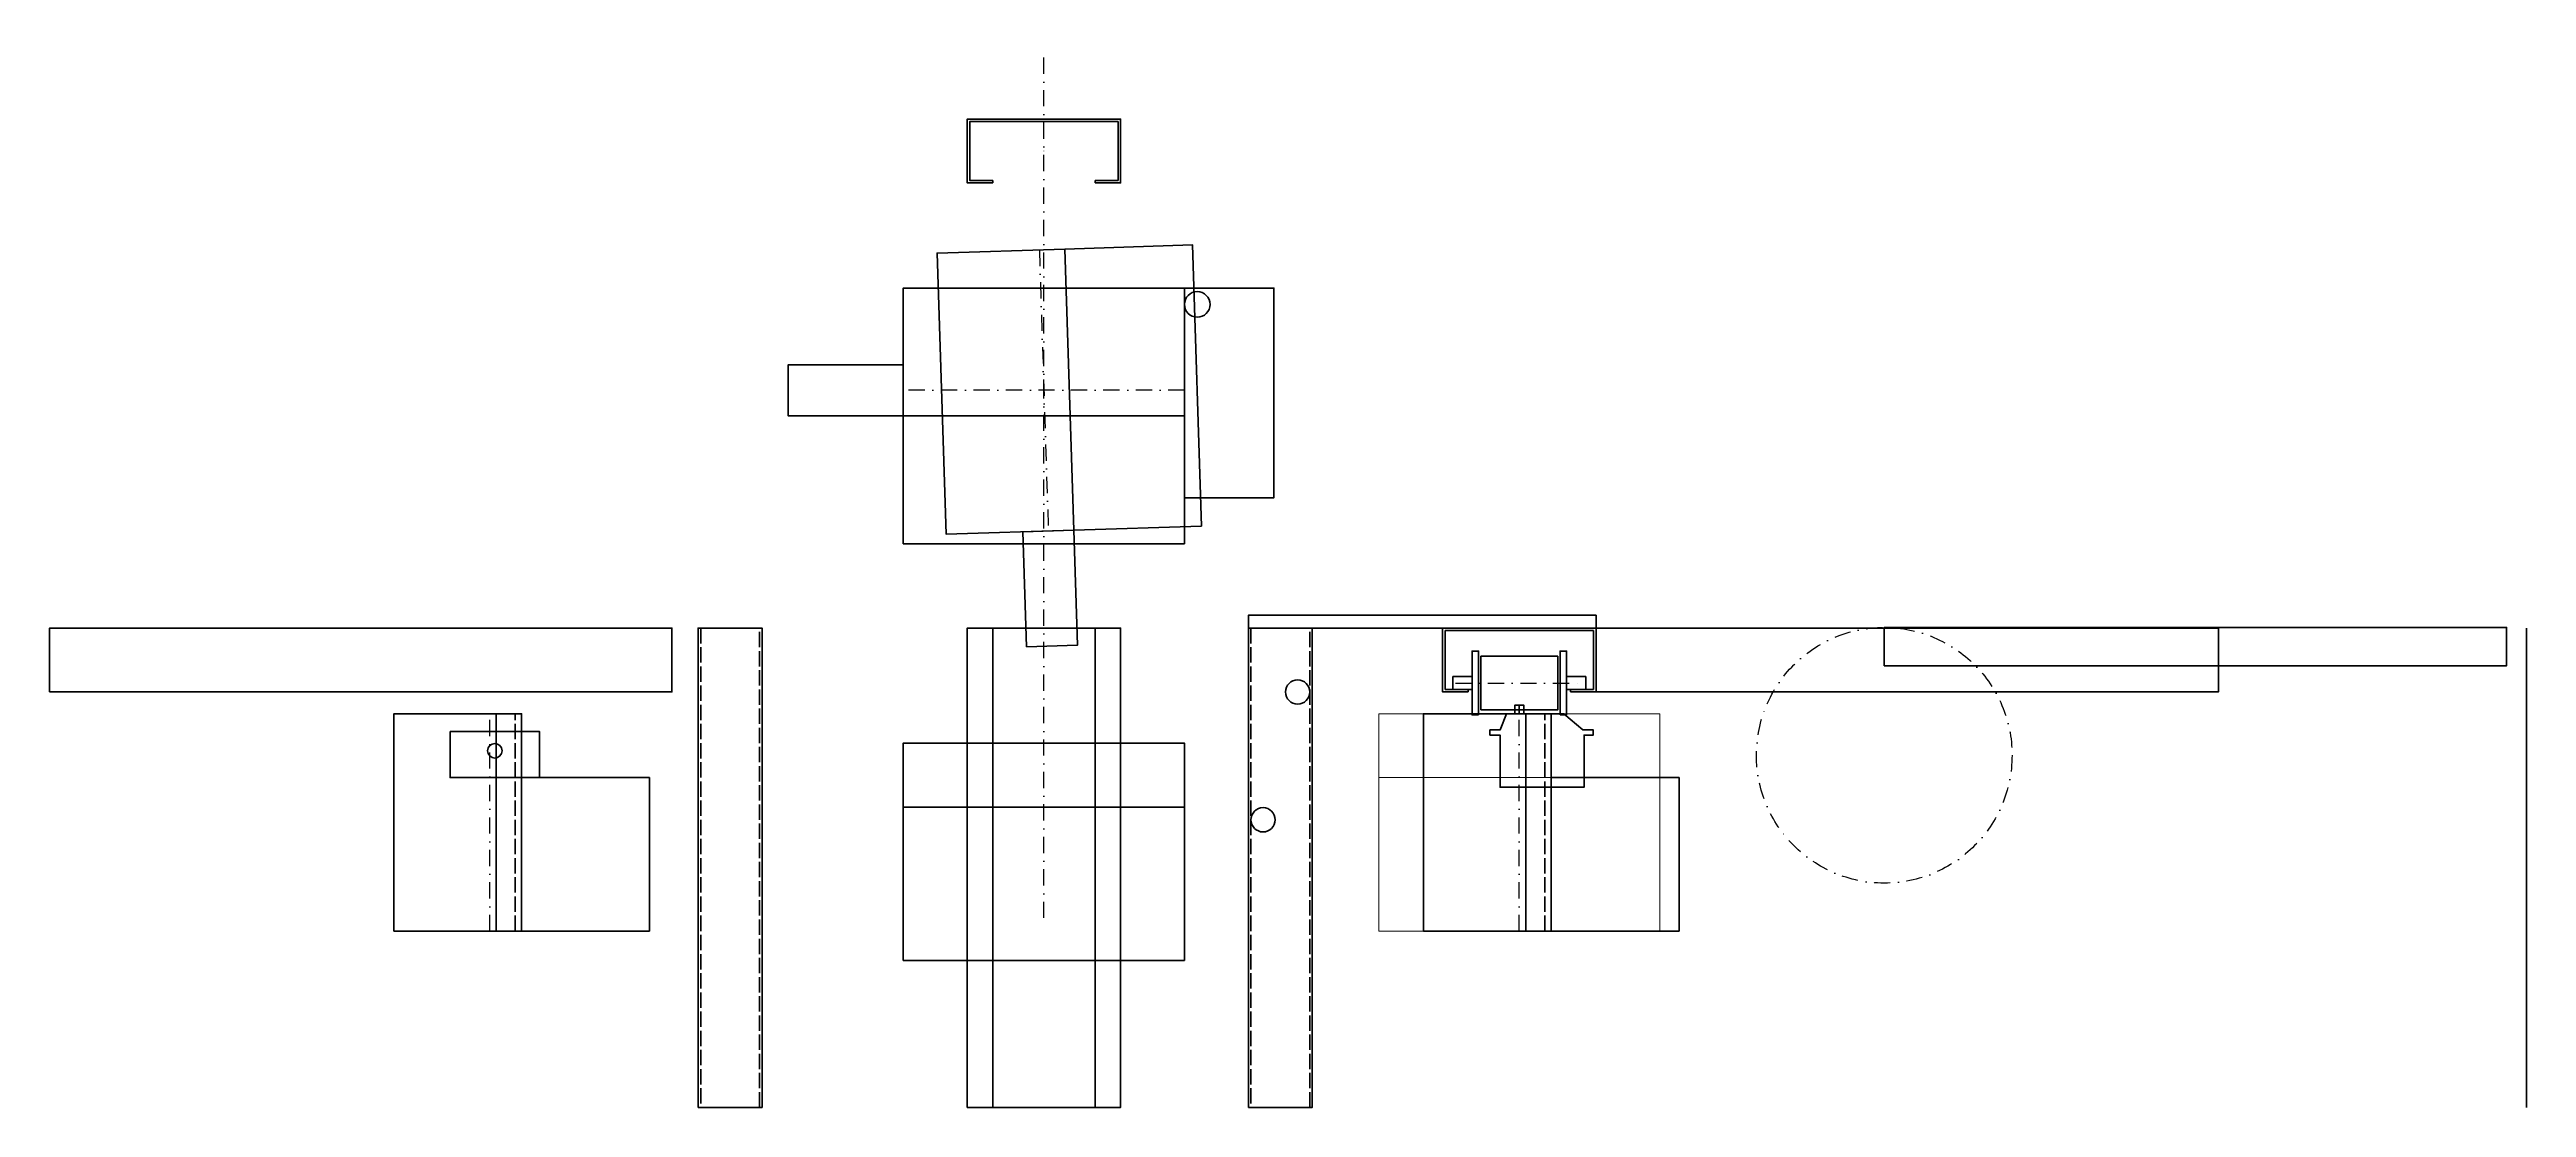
# Model space of a CAD drawing. Header units: millimetres. Extents: x -778 to 1160, y -748 to 79.
import ezdxf

# ---------------------------------------------------------------- set-up
doc = ezdxf.new("R2010")
doc.units = ezdxf.units.MM
doc.linetypes.add('ACAD_ISO02W100', pattern=[15, 12, -3])
doc.linetypes.add('DASHDOT', pattern=[25.4, 12.7, -6.3, 0.1, -6.3])
doc.layers.get('0').update_dxf_attribs({"lineweight": 50, "true_color": 0x000000})
doc.layers.add('AXLE', color=5, linetype='DASHDOT', true_color=0x0000ff)
doc.styles.add('textstyle0', font='')
doc.styles.get('textstyle0').set_extended_font_data('Standard')

# ---------------------------------------------------------------- blocks, each defined once
blk = doc.blocks.new('servospt70')
for points in [[(12.5, 64.3), (15, 64.3), (15, 57.5), (11.5, 57.5), (11.5, 64.3), (18.5, 64.3), (18.5, 57.5), (15, 57.5), (15, 64.3), (18.5, 64.3), (15, 64.3), (15, 57.5), (15, 64.3), (11.5, 64.3), (11.5, 57.5), (18.5, 57.5), (18.5, 64.3), (11.5, 64.3)], [(-8, 44.8), (-8, 40.8), (-8, 44.8), (0, 44.8), (-8, 44.8), (-8, 40.8), (0, 40.8), (0, 0), (65.7, 0), (65.7, 40.8), (72.8, 40.8), (72.8, 44.8), (64.8, 44.8), (49.9, 57.5), (4.9, 57.5), (0, 44.8), (4.9, 57.5), (0, 44.8), (-8, 44.8), (-8, 40.8), (0, 40.8), (0, 0), (65.7, 0), (65.7, 40.8), (72.8, 40.8), (72.8, 44.8), (64.8, 44.8), (49.9, 57.5), (4.9, 57.5), (49.9, 57.5)]]:
    blk.add_lwpolyline(points)

msp = doc.modelspace()

# ---------------------------------------------------------------- linework, layer by layer
at = {"linetype": 'ACAD_ISO02W100'}
for p, q in [((-268.5, -373.2), (-268.5, -748.2)), ((-222.5, -748.2), (-222.5, -373.2)), ((162, -373.2), (162, -748.2)), ((208, -748.2), (208, -373.2)), ((-413.6, -610.2), (-413.6, -440.2)), ((392, -610.2), (392, -440.2))]:
    msp.add_line(p, q, dxfattribs=at)
for p, q in [((1160, -373.2), (1160, -748.2)), ((412, -423.2), (412, -421.2)), ((-428.6, -610.2), (-428.6, -440.2)), ((377, -610.2), (377, -440.2)), ((110, -513.2), (-110, -513.2))]:
    msp.add_line(p, q)
at = {"color": 3, "lineweight": 15, "true_color": 0x00ff00}
msp.add_line((482, -490.2), (262, -490.2), dxfattribs=at)
for points in [[(-40, -25), (-60, -25), (-60, 25), (60, 25), (60, -25), (40, -25)], [(-40, -23), (-58, -23), (-58, 23), (58, 23), (58, -23), (40, -23)], [(-40, -25), (-40, -23)], [(40, -25), (40, -23)], [(-40, -373.2), (-40, -748.2)], [(40, -373.2), (40, -748.2)], [(332, -423.2), (312, -423.2), (312, -373.2), (432, -373.2), (432, -423.2), (412, -423.2)], [(332, -421.2), (314, -421.2), (314, -375.2), (430, -375.2), (430, -421.2), (412, -421.2)], [(332, -421.2), (332, -423.2)]]:
    msp.add_lwpolyline(points)
at = {"flags": 128}
for points in [[(23.5, -296.6), (16.5, -76.7), (-83.5, -79.9), (-76.5, -299.7)], [(23.5, -296.6), (16.5, -76.7), (-83.5, -79.9), (-76.5, -299.7)], [(123.4, -293.4), (116.4, -73.5), (16.5, -76.7), (23.5, -296.6)], [(123.4, -293.4), (116.4, -73.5), (16.5, -76.7), (23.5, -296.6)], [(-110, -207.2), (110, -207.2), (110, -107.2), (-110, -107.2)], [(-110, -207.2), (110, -207.2), (110, -107.2), (-110, -107.2)], [(110, -107.2), (180, -107.2), (180, -271.2), (110, -271.2)], [(-110, -207.2), (-200, -207.2), (-200, -167.2), (-110, -167.2)], [(-110, -307.2), (110, -307.2), (110, -207.2), (-110, -207.2)], [(-110, -307.2), (110, -307.2), (110, -207.2), (-110, -207.2)], [(23.5, -296.6), (26.4, -386.5), (-13.6, -387.8), (-16.5, -297.8)], [(160, -373.2), (432, -373.2), (432, -363.2), (160, -363.2)], [(-778, -423.2), (-291, -423.2), (-291, -373.2), (-778, -373.2)], [(-270.5, -748.2), (-220.5, -748.2), (-220.5, -373.2), (-270.5, -373.2)], [(-60, -748.2), (60, -748.2), (60, -373.2), (-60, -373.2)], [(160, -748.2), (210, -748.2), (210, -373.2), (160, -373.2)], [(432, -423.2), (919, -423.2), (919, -373.2), (432, -373.2)], [(657.5, -402.7), (1144.5, -402.7), (1144.5, -372.7), (657.5, -372.7)], [(-508.6, -610.2), (-408.6, -610.2), (-408.6, -440.2), (-508.6, -440.2)], [(297, -610.2), (397, -610.2), (397, -440.2), (297, -440.2)], [(-464.6, -454.2), (-394.6, -454.2), (-394.6, -490.2), (-464.6, -490.2)], [(-110, -633.2), (110, -633.2), (110, -463.2), (-110, -463.2)], [(-408.6, -610.2), (-308.6, -610.2), (-308.6, -490.2), (-408.6, -490.2)], [(397, -610.2), (497, -610.2), (497, -490.2), (397, -490.2)]]:
    msp.add_lwpolyline(points, close=True, dxfattribs=at)
for points in [[(340.1, -441.2), (335, -441.2), (335, -391.2), (340.1, -391.2)], [(342, -437.2), (402, -437.2), (402, -395.2), (342, -395.2)], [(403.9, -441.2), (409, -441.2), (409, -391.2), (403.9, -391.2)], [(335, -421.2), (320, -421.2), (320, -411.2), (335, -411.2)], [(409, -421.2), (424, -421.2), (424, -411.2), (409, -411.2)]]:
    msp.add_lwpolyline(points, close=True)
at = {"color": 3, "lineweight": 15, "true_color": 0x00ff00, "flags": 128}
msp.add_lwpolyline([(262, -610.2), (482, -610.2), (482, -440.2), (262, -440.2)], close=True, dxfattribs=at)
for centre, radius in [((120, -120), 10), ((198.5, -423.2), 9.5), ((-429.6, -469.2), 5.67), ((171.5, -523.2), 9.5)]:
    msp.add_circle(centre, radius)
at = {"layer": 'AXLE'}
for p, q in [((0, -600), (0, 79.4)), ((-3.5, -77.3), (3.5, -297.2)), ((110, -187.2), (-110, -187.2)), ((322, -416.2), (422, -416.2)), ((-433.6, -610.2), (-433.6, -440.2)), ((372, -610.2), (372, -440.2))]:
    msp.add_line(p, q, dxfattribs=at)
msp.add_circle((657.5, -472.7), 100, dxfattribs=at)

# ---------------------------------------------------------------- block references
at = {"color": 3, "true_color": 0x00ff00}
msp.add_blockref('servospt70', (357, -497.7), dxfattribs=at)

# ---------------------------------------------------------------- texts
at = {"insert": (0, 0), "char_height": 0.0361, "attachment_point": 7, "rotation": 90, "style": 'textstyle0'}
msp.add_mtext('8', dxfattribs=at)

doc.saveas('drawing.dxf')
